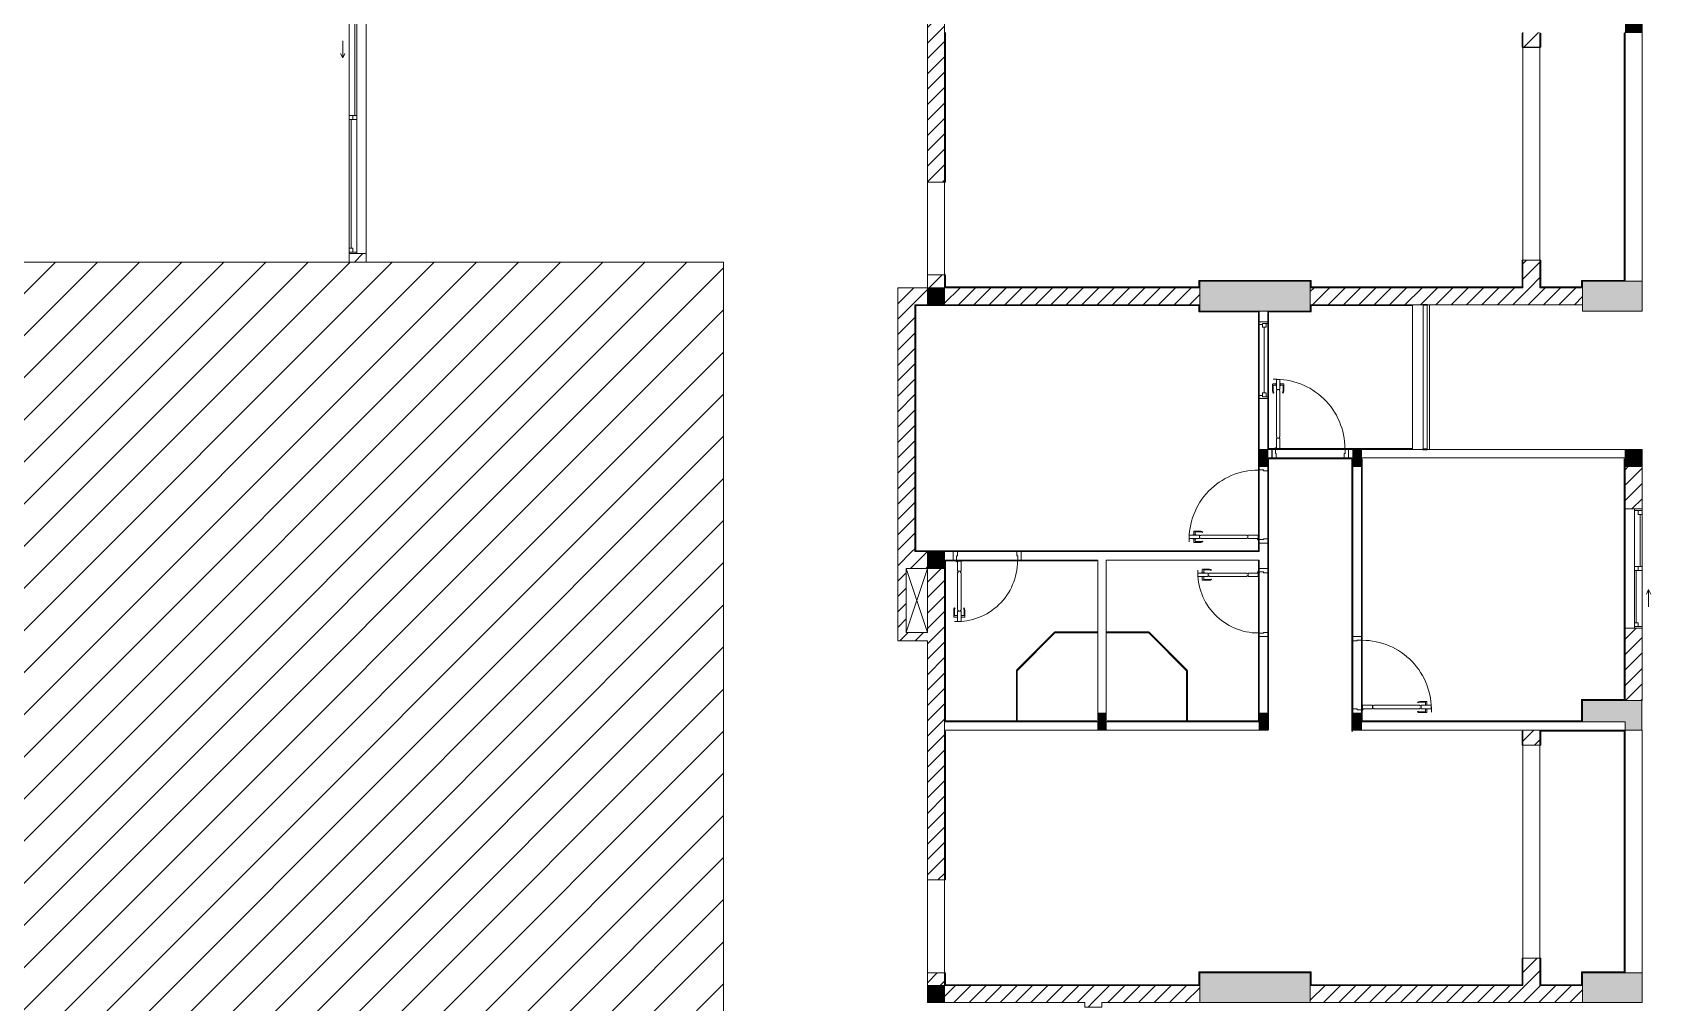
# Model space of a CAD drawing. Header units: millimetres. Extents: x 41758 to 237109, y 3795 to 78637.
# Drawn here: x 218083 to 237109, y 37037 to 48437 of the extents above; entities that cross this region are included whole.
import ezdxf

# ---------------------------------------------------------------- set-up
doc = ezdxf.new("R2010")
doc.units = ezdxf.units.MM
doc.linetypes.add('IMPORT-Dash _2_', pattern=[6, 3, -3])
for name, color, linetype, lineweight in [('0-2', 130, 'Continuous', 9), ('A-DETL-GENF-6', 20, 'Continuous', 9), ('A-DETL-GENF-7', 130, 'Continuous', 9), ('A-DETL-THIN-2', 151, 'Continuous', 9), ('A-DOOR-2', 130, 'Continuous', 9), ('A-FLOR-1', 130, 'Continuous', 9), ('A-FLOR-HRAL-5', 130, 'Continuous', 9), ('A-GLAZ-3', 130, 'Continuous', 9), ('A-GLAZ-CURT-3', 130, 'Continuous', 9), ('A-WALL-1', 130, 'Continuous', 9), ('A-WALL-PATT-3', 130, 'Continuous', 9), ('A_1404_dwg-1', 130, 'Continuous', 9), ('I-WALL', 130, 'Continuous', 9), ('I-WALL-1', 130, 'Continuous', 9), ('S-COLS-1', 130, 'Continuous', 9), ('S-COLS-2', 130, 'Continuous', 9), ('S-COLS-4', 130, 'Continuous', 9), ('S-COLS-7', 130, 'IMPORT-Dash _2_', 9), ('S-COLS-HDLN-1', 130, 'IMPORT-Dash _2_', 9)]:
    doc.layers.add(name, color=color, linetype=linetype, lineweight=lineweight)
pattern_1 = [(45, (0, 0), (-90.50967, 90.50967), [])]

# ---------------------------------------------------------------- blocks, each defined once
blk = doc.blocks.new('A_1404_dwg_NCV_TKTC_KET CAU_rvt-1-TKTC_MB HOÀN THIỆN SÀN TẦNG 3-4-4819833-KeyPlan-CH6')
at = {"layer": 'S-COLS-1'}
for points in [[(123353, 45162), (123353, 45512), (122053, 45512), (122053, 45162), (122863, 45162)], [(127253, 45162), (127253, 45512), (126553, 45512), (126553, 45162), (127053, 45162)], [(127252, 40237), (127252, 40587), (126553, 40587), (126553, 40337), (127053, 40337), (127053, 40237)], [(122053, 37037), (123353, 37037), (123353, 37387), (122053, 37387), (122053, 37237)], [(126553, 37037), (127253, 37037), (127253, 37387), (126553, 37387), (126553, 37237)]]:
    blk.add_hatch(color=256, dxfattribs=at).paths.add_polyline_path(points)
at = {"layer": 'A-FLOR-1'}
for p, q in [((124753, 45235), (126553, 45235)), ((118603, 41387), (118603, 42137))]:
    blk.add_line(p, q, dxfattribs=at)
at = {"layer": 'S-COLS-2'}
for p, q in [((122053, 45437), (122053, 45237)), ((123353, 45237), (123353, 45437))]:
    blk.add_line(p, q, dxfattribs=at)
at = {"layer": 'S-COLS-2', "flags": 128}
for points in [[(126553, 45437), (126553, 45162), (127253, 45162), (127253, 45512), (127053, 45512)], [(127053, 40237), (127252, 40237), (127252, 40587), (127053, 40587)], [(126553, 37237), (126553, 37037), (127253, 37037), (127253, 37387), (127053, 37387)], [(122053, 37237), (122053, 37037), (123353, 37037), (123353, 37237)]]:
    blk.add_lwpolyline(points, dxfattribs=at)
blk = doc.blocks.new('A_1404_dwg_DOOR_CW_01 CANH MO-PANEL KINH - DIW_01-900x2200-CỬA GỖ VÂN LAMINATE-V95-TKTC_MB HOÀN THIỆN SÀN TẦNG 3-4-4819903-KeyPlan-CH6')
at = {"layer": 'A-DETL-GENF-7'}
for p, q in [((38814, 28421), (38818, 28414)), ((38840, 28429), (38919, 28429)), ((38902, 28421), (38840, 28421)), ((38906, 28386), (38906, 28417)), ((38923, 28386), (38923, 28425)), ((38814, 28307), (38818, 28314)), ((38902, 28307), (38840, 28307)), ((38840, 28299), (38919, 28299)), ((38906, 28342), (38906, 28311)), ((38923, 28342), (38923, 28303))]:
    blk.add_line(p, q, dxfattribs=at)
at = {"layer": 'A-DETL-GENF-7', "flags": 128}
for points in [[(38285, 28344), (38285, 28384), (38165, 28384), (38165, 28344)], [(38299, 28350), (38299, 28344), (38841, 28344), (38841, 28350), (38855, 28350), (38855, 28378), (38841, 28378), (38841, 28384), (38299, 28384), (38299, 28378), (38285, 28378), (38285, 28350)], [(38975, 28384), (38975, 28344), (38855, 28344), (38855, 28384)], [(38895, 28386), (38895, 28384), (38934, 28384), (38934, 28386)], [(38895, 28342), (38895, 28344), (38934, 28344), (38934, 28342)]]:
    blk.add_lwpolyline(points, close=True, dxfattribs=at)
at = {"layer": 'A-DETL-GENF-7'}
blk.add_circle((38163, 28394), 10, dxfattribs=at)
for centre, radius, start, end in [((38163, 28394), 814, 270, 2), ((38840, 28384), 45, 90, 125), ((38840, 28384), 37, 90, 125), ((38902, 28417), 4, 0, 90), ((38919, 28425), 4, 0, 90), ((38840, 28344), 45, 235, 270), ((38840, 28344), 37, 235, 270), ((38902, 28311), 4, 270, 0), ((38919, 28303), 4, 270, 0)]:
    blk.add_arc(centre, radius, start, end, dxfattribs=at)
at = {"layer": 'A-DOOR-2'}
blk.add_line((38153, 28394), (38153, 28369), dxfattribs=at)
at = {"layer": 'A-DOOR-2', "flags": 128}
blk.add_lwpolyline([(38053, 28437), (38053, 28387), (38103, 28387), (38103, 28397), (38153, 28397), (38153, 28437)], close=True, dxfattribs=at)
blk.add_lwpolyline([(38153, 27537), (38153, 27577), (38103, 27577), (38103, 27587), (38053, 27587), (38053, 27537)], dxfattribs=at)
blk = doc.blocks.new('A_1404_dwg_DOOR_CW_01 CANH MO-PANEL KINH - DIG_02-800x2200-CỬA NHÔM KÍNH-V60-TKTC_MB HOÀN THIỆN SÀN TẦNG 3-4-4819851-KeyPlan-CH6')
at = {"layer": 'A-DETL-GENF-7'}
for p, q in [((104713, 29524), (104713, 29603)), ((104756, 29607), (104717, 29607)), ((104721, 29586), (104721, 29524)), ((104721, 29498), (104728, 29503)), ((104756, 29590), (104725, 29590)), ((104800, 29607), (104839, 29607)), ((104800, 29590), (104831, 29590)), ((104835, 29498), (104828, 29503)), ((104835, 29586), (104835, 29524)), ((104843, 29524), (104843, 29603))]:
    blk.add_line(p, q, dxfattribs=at)
at = {"layer": 'A-DETL-GENF-7', "flags": 128}
for points in [[(104756, 29579), (104758, 29579), (104758, 29619), (104756, 29619)], [(104798, 29659), (104758, 29659), (104758, 29539), (104798, 29539)], [(104764, 29083), (104758, 29083), (104758, 29525), (104764, 29525), (104764, 29539), (104792, 29539), (104792, 29525), (104798, 29525), (104798, 29083), (104792, 29083), (104792, 29069), (104764, 29069)], [(104800, 29579), (104798, 29579), (104798, 29619), (104800, 29619)], [(104758, 29069), (104798, 29069), (104798, 28949), (104758, 28949)]]:
    blk.add_lwpolyline(points, close=True, dxfattribs=at)
at = {"layer": 'A-DETL-GENF-7'}
blk.add_circle((104808, 28947), 10, dxfattribs=at)
for centre, radius, start, end in [((104808, 28947), 714, 88, 180), ((104717, 29603), 4, 90, 180), ((104758, 29524), 45, 180, 215), ((104725, 29586), 4, 90, 180), ((104758, 29524), 37, 180, 215), ((104798, 29524), 37, 325, 0), ((104831, 29586), 4, 0, 90), ((104798, 29524), 45, 325, 0), ((104839, 29603), 4, 0, 90)]:
    blk.add_arc(centre, radius, start, end, dxfattribs=at)
at = {"layer": 'A-DOOR-2'}
blk.add_line((104808, 28937), (104783, 28937), dxfattribs=at)
at = {"layer": 'A-DOOR-2', "flags": 128}
for points in [[(104051, 28837), (104051, 28937), (104091, 28937), (104091, 28887), (104101, 28887), (104101, 28837)], [(104801, 28837), (104801, 28887), (104811, 28887), (104811, 28937), (104851, 28937), (104851, 28837)]]:
    blk.add_lwpolyline(points, close=True, dxfattribs=at)
blk = doc.blocks.new('A_1404_dwg_DOOR_CW_01 CANH MO-PANEL KINH - DIW_01-900x2200-CỬA GỖ VÂN LAMINATE-553375-TKTC_MB HOÀN THIỆN SÀN TẦNG 3-4-4819841-KeyPlan-CH6')
at = {"layer": 'A-DETL-GENF-7'}
for p, q in [((112514, 58865), (112518, 58858)), ((112540, 58873), (112619, 58873)), ((112602, 58865), (112540, 58865)), ((112606, 58830), (112606, 58861)), ((112623, 58830), (112623, 58869)), ((112514, 58751), (112518, 58758)), ((112602, 58751), (112540, 58751)), ((112540, 58743), (112619, 58743)), ((112606, 58786), (112606, 58755)), ((112623, 58786), (112623, 58747))]:
    blk.add_line(p, q, dxfattribs=at)
at = {"layer": 'A-DETL-GENF-7', "flags": 128}
for points in [[(111985, 58828), (111985, 58788), (111865, 58788), (111865, 58828)], [(111999, 58822), (111999, 58828), (112541, 58828), (112541, 58822), (112555, 58822), (112555, 58794), (112541, 58794), (112541, 58788), (111999, 58788), (111999, 58794), (111985, 58794), (111985, 58822)], [(112675, 58788), (112675, 58828), (112555, 58828), (112555, 58788)], [(112595, 58830), (112595, 58828), (112634, 58828), (112634, 58830)], [(112595, 58786), (112595, 58788), (112634, 58788), (112634, 58786)]]:
    blk.add_lwpolyline(points, close=True, dxfattribs=at)
at = {"layer": 'A-DETL-GENF-7'}
blk.add_circle((111863, 58778), 10, dxfattribs=at)
for centre, radius, start, end in [((111863, 58778), 814, 358, 90), ((112540, 58828), 45, 90, 125), ((112540, 58828), 37, 90, 125), ((112602, 58861), 4, 0, 90), ((112619, 58869), 4, 0, 90), ((112540, 58788), 45, 235, 270), ((112540, 58788), 37, 235, 270), ((112602, 58755), 4, 270, 0), ((112619, 58747), 4, 270, 0)]:
    blk.add_arc(centre, radius, start, end, dxfattribs=at)
at = {"layer": 'A-DOOR-2'}
blk.add_line((111853, 58778), (111853, 58803), dxfattribs=at)
at = {"layer": 'A-DOOR-2', "flags": 128}
for points in [[(111753, 59635), (111853, 59635), (111853, 59595), (111803, 59595), (111803, 59585), (111753, 59585)], [(111753, 58785), (111803, 58785), (111803, 58775), (111853, 58775), (111853, 58735), (111753, 58735)]]:
    blk.add_lwpolyline(points, close=True, dxfattribs=at)
blk = doc.blocks.new('A_1404_dwg_M_Fixed - 900 x 1400-901191-TKTC_MB HOÀN THIỆN SÀN TẦNG 3-4-4819853-KeyPlan-CH6')
at = {"layer": 'A-GLAZ-3'}
blk.add_line((107014, 28878), (107788, 28878), dxfattribs=at)
at = {"layer": 'A-GLAZ-3', "flags": 128}
for points in [[(106983, 28900), (106983, 28937), (106951, 28937)], [(107819, 28900), (107819, 28937), (107851, 28937)], [(106951, 28837), (106970, 28837), (106970, 28900), (107014, 28900), (107014, 28856), (106970, 28856)], [(107832, 28856), (107788, 28856), (107788, 28900), (107832, 28900), (107832, 28837), (107849, 28837)]]:
    blk.add_lwpolyline(points, dxfattribs=at)
blk = doc.blocks.new('A_1404_dwg_Railing - 50 x 10mm-901205-TKTC_MB HOÀN THIỆN SÀN TẦNG 3-4-4819863-KeyPlan-CH6')
at = {"layer": 'A-FLOR-HRAL-5', "flags": 128}
blk.add_lwpolyline([(107983, 24612), (107983, 24562), (107973, 24562), (107973, 24612)], close=True, dxfattribs=at)
blk = doc.blocks.new('A_1404_dwg_Railing - Railing-884532-TKTC_MB HOÀN THIỆN SÀN TẦNG 3-4-4819908-KeyPlan-CH6')
at = {"layer": 'A-FLOR-HRAL-5'}
for p, q in [((124678, 45230), (124678, 43541)), ((124728, 43541), (124728, 45230))]:
    blk.add_line(p, q, dxfattribs=at)
at = {"rotation": 90.00000000000074}
for p in [(149289, -62742), (149289, -64441)]:
    blk.add_blockref('A_1404_dwg_Railing - 50 x 10mm-901205-TKTC_MB HOÀN THIỆN SÀN TẦNG 3-4-4819863-KeyPlan-CH6', p, dxfattribs=at)
blk = doc.blocks.new('A_1404_dwg_System Panel - Glazed-901218-TKTC_MB HOÀN THIỆN SÀN TẦNG 3-4-4819900-KeyPlan-CH6')
at = {"layer": 'A-GLAZ-CURT-3'}
blk.add_hatch(color=256, dxfattribs=at).paths.add_polyline_path([(41008, 64949), (41003, 65540), (40998, 65536), (40998, 64949)])
blk.add_line((41008, 64949), (41008, 65540), dxfattribs=at)
at = {"layer": 'A-GLAZ-CURT-3', "flags": 128}
blk.add_lwpolyline([(40998, 65538), (40998, 64949), (41008, 64949)], dxfattribs=at)
blk = doc.blocks.new('A_1404_dwg_System Panel - Glazed-901219-TKTC_MB HOÀN THIỆN SÀN TẦNG 3-4-V100-KeyPlan-CH6')
at = {"layer": 'A-GLAZ-CURT-3'}
blk.add_hatch(color=256, dxfattribs=at).paths.add_polyline_path([(39447, 29483), (39450, 29494), (39003, 29934), (38999, 29931), (39409, 29521)])
blk.add_line((38999, 29931), (39447, 29483), dxfattribs=at)
at = {"layer": 'A-GLAZ-CURT-3', "flags": 128}
blk.add_lwpolyline([(39452, 29492), (39006, 29938), (38999, 29931)], dxfattribs=at)
blk = doc.blocks.new('A_1404_dwg_System Panel - Glazed-901217-TKTC_MB HOÀN THIỆN SÀN TẦNG 3-4-V101-KeyPlan-CH6')
at = {"layer": 'A-GLAZ-CURT-3'}
blk.add_hatch(color=256, dxfattribs=at).paths.add_polyline_path([(39454, 29482), (39953, 29482), (39953, 29492), (39450, 29487), (39450, 29482)])
at = {"layer": 'A-GLAZ-CURT-3', "flags": 128}
blk.add_lwpolyline([(39450, 29482), (39953, 29482), (39953, 29492), (39450, 29492)], close=True, dxfattribs=at)
blk = doc.blocks.new('A_1404_dwg_G1_SOF - BO TRU - 100x200-746114-TKTC_MB HOÀN THIỆN SÀN TẦNG 3-4-4819846-KeyPlan-CH6')
at = {"layer": 'S-COLS-1'}
blk.add_hatch(color=256, dxfattribs=at).paths.add_polyline_path([(103253, 27737), (103251, 27837), (103053, 27837), (103053, 27737), (103251, 27737)])
at = {"layer": 'S-COLS-1', "flags": 128}
blk.add_lwpolyline([(103253, 27737), (103053, 27737), (103053, 27837), (103253, 27837)], close=True, dxfattribs=at)
at = {"layer": 'S-COLS-HDLN-1'}
for p, q in [((103253, 27837), (103053, 27737)), ((103253, 27737), (103053, 27837))]:
    blk.add_line(p, q, dxfattribs=at)
blk = doc.blocks.new('A_1404_dwg_DOOR_CW_01 CANH MO-PANEL KINH - DIG_01-900x2200-CỬA NHÔM KÍNH-901226-TKTC_MB HOÀN THIỆN SÀN TẦNG 3-4-4819905-KeyPlan-CH6')
at = {"layer": 'A-DETL-GENF-7'}
for p, q in [((37865, 26650), (37865, 26570)), ((37873, 26676), (37879, 26671)), ((37873, 26587), (37873, 26650)), ((37986, 26676), (37980, 26671)), ((37987, 26587), (37987, 26650)), ((37995, 26650), (37995, 26570)), ((37908, 26566), (37869, 26566)), ((37908, 26583), (37877, 26583)), ((37952, 26583), (37983, 26583)), ((37952, 26566), (37991, 26566))]:
    blk.add_line(p, q, dxfattribs=at)
at = {"layer": 'A-DETL-GENF-7', "flags": 128}
for points in [[(37910, 27205), (37950, 27205), (37950, 27325), (37910, 27325)], [(37916, 27191), (37910, 27191), (37910, 26649), (37916, 26649), (37916, 26635), (37944, 26635), (37944, 26649), (37950, 26649), (37950, 27191), (37944, 27191), (37944, 27205), (37916, 27205)], [(37908, 26595), (37910, 26595), (37910, 26555), (37908, 26555)], [(37950, 26515), (37910, 26515), (37910, 26635), (37950, 26635)], [(37952, 26595), (37950, 26595), (37950, 26555), (37952, 26555)]]:
    blk.add_lwpolyline(points, close=True, dxfattribs=at)
at = {"layer": 'A-DETL-GENF-7'}
blk.add_circle((37960, 27327), 10, dxfattribs=at)
for centre, radius, start, end in [((37960, 27327), 814, 180, 272), ((37910, 26650), 45, 145, 180), ((37910, 26650), 37, 145, 180), ((37950, 26650), 37, 0, 35), ((37950, 26650), 45, 0, 35), ((37869, 26570), 4, 180, 270), ((37877, 26587), 4, 180, 270), ((37983, 26587), 4, 270, 0), ((37991, 26570), 4, 270, 0)]:
    blk.add_arc(centre, radius, start, end, dxfattribs=at)
at = {"layer": 'A-DOOR-2'}
blk.add_line((37960, 27337), (37935, 27337), dxfattribs=at)
at = {"layer": 'A-DOOR-2', "flags": 128}
for points in [[(37153, 27437), (37103, 27437), (37103, 27337), (37143, 27337), (37143, 27387), (37153, 27387)], [(38003, 27437), (37953, 27437), (37953, 27387), (37963, 27387), (37963, 27337), (38003, 27337)]]:
    blk.add_lwpolyline(points, close=True, dxfattribs=at)
blk = doc.blocks.new('A_1404_dwg_System Panel - Glazed-901212-TKTC_MB HOÀN THIỆN SÀN TẦNG 3-4-V102-KeyPlan-CH6')
at = {"layer": 'A-GLAZ-CURT-3'}
blk.add_hatch(color=256, dxfattribs=at).paths.add_polyline_path([(40551, 29482), (40555, 29487), (40551, 29492), (40053, 29492), (40053, 29482)])
at = {"layer": 'A-GLAZ-CURT-3', "flags": 128}
blk.add_lwpolyline([(40553, 29492), (40053, 29492), (40053, 29482), (40555, 29482)], dxfattribs=at)
blk = doc.blocks.new('A_1404_dwg_System Panel - Glazed-901210-TKTC_MB HOÀN THIỆN SÀN TẦNG 3-4-4819895-KeyPlan-CH6')
at = {"layer": 'A-GLAZ-CURT-3'}
blk.add_hatch(color=256, dxfattribs=at).paths.add_polyline_path([(38999, 64949), (39008, 64949), (39003, 65540), (38998, 65540), (38998, 64949)])
blk.add_line((39008, 64949), (39008, 65538), dxfattribs=at)
at = {"layer": 'A-GLAZ-CURT-3', "flags": 128}
blk.add_lwpolyline([(38998, 65540), (38998, 64949), (39008, 64949)], dxfattribs=at)
blk = doc.blocks.new('A_1404_dwg_System Panel - Glazed-901211-TKTC_MB HOÀN THIỆN SÀN TẦNG 3-4-V103-KeyPlan-CH6')
at = {"layer": 'A-GLAZ-CURT-3'}
blk.add_hatch(color=256, dxfattribs=at).paths.add_polyline_path([(40558, 29483), (41003, 29934), (40998, 29936), (40555, 29487)])
at = {"layer": 'A-GLAZ-CURT-3', "flags": 128}
blk.add_lwpolyline([(40999, 29938), (40551, 29490), (40558, 29483), (41006, 29931)], close=True, dxfattribs=at)
blk = doc.blocks.new('A_1404_dwg_NCV_TKTC_TANG 3 - 4_rvt-1-TKTC_MB HOÀN THIỆN SÀN TẦNG 3-4-4819943-KeyPlan-CH6')
at = {"layer": 'A-WALL-PATT-3'}
h = blk.add_hatch(color=256, dxfattribs=at)
h.paths.add_polyline_path([(119063, 45437), (119063, 45587), (119053, 45587), (119053, 45437), (119063, 45437)])
h.paths.add_polyline_path([(119063, 46677), (119063, 48437), (119053, 48437), (119053, 46677)])
h = blk.add_hatch(color=256, dxfattribs=at)
h.paths.add_polyline_path([(125853, 45447), (125853, 45762), (125843, 45760), (125843, 45447)])
h.paths.add_polyline_path([(125853, 48262), (125853, 48427), (125843, 48427), (125843, 48262)])
h = blk.add_hatch(color=256, dxfattribs=at)
h.paths.add_polyline_path([(126063, 45437), (126063, 45762), (126053, 45760), (126053, 45437)])
h.paths.add_polyline_path([(126053, 48262), (126063, 48262), (126063, 48427), (126053, 48427)])
for points in [[(122863, 45512), (123353, 45512), (123353, 45522), (122043, 45522), (122043, 45512), (122853, 45512)], [(122053, 45437), (122053, 45512), (122043, 45512), (122043, 45437)], [(123353, 45447), (123363, 45447), (123363, 45522), (123353, 45522), (123353, 45512)], [(127053, 45512), (127053, 45522), (126543, 45522), (126543, 45512), (127043, 45512)], [(126553, 45447), (126553, 45512), (126543, 45512), (126543, 45447)], [(122043, 45437), (122043, 45447), (119063, 45447), (119063, 45437), (121492, 45437)], [(123363, 45437), (125853, 45437), (125853, 45447), (123353, 45447), (123353, 45437)], [(126543, 45437), (126553, 45437), (126553, 45447), (126063, 45447), (126063, 45437)], [(118713, 42347), (118713, 45237), (118703, 45237), (118703, 42347)], [(118852, 45227), (122053, 45227), (122053, 45237), (118713, 45237), (118713, 45227)], [(122053, 45152), (122053, 45227), (122043, 45227), (122043, 45152)], [(122053, 45152), (122753, 45152), (122753, 45162), (122053, 45162)], [(122753, 42347), (122753, 45152), (122743, 45152), (122743, 42347)], [(122853, 43547), (122863, 43547), (122863, 45162), (122853, 45162), (122853, 45152)], [(123363, 45152), (123363, 45162), (122863, 45162), (122863, 45152), (123353, 45152)], [(123353, 45227), (124553, 45227), (124553, 45237), (123353, 45237)], [(123363, 45162), (123363, 45227), (123353, 45227), (123353, 45162)], [(122853, 43537), (124553, 43537), (124553, 43547), (122853, 43547)], [(122853, 40237), (122863, 40237), (122863, 43437), (122853, 43437), (122853, 40437)], [(123353, 43427), (123843, 43427), (123843, 43437), (122863, 43437), (122863, 43427)], [(123843, 40227), (123853, 40227), (123853, 43437), (123843, 43437), (123843, 40237)], [(123953, 40347), (123963, 40347), (123963, 43427), (123953, 43427), (123953, 40437)], [(122743, 42337), (122753, 42337), (122753, 42347), (118703, 42347), (118703, 42337), (121492, 42337)], [(127043, 40587), (127043, 40597), (126543, 40592), (126543, 40587), (126553, 40587)], [(126553, 40347), (126553, 40587), (126543, 40587), (126543, 40347)], [(126553, 40337), (126553, 40347), (123953, 40347), (123953, 40337), (126543, 40337)], [(127053, 40227), (127053, 40237), (126053, 40237), (126053, 40227), (126965, 40227)], [(123353, 37387), (123353, 37397), (122043, 37397), (122043, 37387), (122053, 37387)], [(122043, 37237), (122053, 37237), (122053, 37387), (122043, 37387), (122043, 37247)], [(123353, 37247), (123363, 37247), (123363, 37397), (123353, 37397), (123353, 37336)], [(126553, 37387), (127053, 37387), (127053, 37397), (126543, 37397), (126543, 37387)], [(126553, 37247), (126553, 37387), (126543, 37387), (126543, 37247)], [(122043, 37237), (122043, 37247), (119063, 37247), (119063, 37237), (121492, 37237)], [(125853, 37237), (125853, 37247), (123353, 37247), (123353, 37237), (125843, 37237)], [(126543, 37237), (126553, 37237), (126553, 37247), (126063, 37247), (126063, 37237)]]:
    blk.add_hatch(color=256, dxfattribs=at).paths.add_polyline_path(points)
h = blk.add_hatch(color=256, dxfattribs=at)
h.paths.add_polyline_path([(127043, 40587), (127053, 40587), (127053, 41436), (127043, 41436), (127043, 40597)])
h.paths.add_polyline_path([(127043, 42836), (127053, 42837), (127053, 43427), (127043, 43427), (127043, 42837)])
h = blk.add_hatch(color=256, dxfattribs=at)
h.paths.add_polyline_path([(119053, 37237), (119063, 37237), (119063, 37388), (119053, 37385), (119053, 37247)])
h.paths.add_polyline_path([(119053, 38478), (119063, 38478), (119063, 40237), (119053, 40237), (119053, 39237)])
h = blk.add_hatch(color=256, dxfattribs=at)
h.paths.add_polyline_path([(125853, 37247), (125853, 37561), (125843, 37560), (125843, 37247)])
h.paths.add_polyline_path([(125843, 40061), (125853, 40061), (125853, 40227), (125843, 40227)])
h = blk.add_hatch(color=256, dxfattribs=at)
h.paths.add_polyline_path([(126053, 37237), (126063, 37237), (126063, 37561), (126053, 37560), (126053, 37247)])
h.paths.add_polyline_path([(126053, 40061), (126063, 40061), (126063, 40227), (126053, 40227)])
at = {"layer": 'A-FLOR-1'}
for p, q in [((125853, 48427), (125853, 48437)), ((126053, 48437), (126053, 48427)), ((127053, 48427), (127053, 48437)), ((126053, 45762), (126053, 48260)), ((119053, 45587), (119053, 46677)), ((125853, 45760), (126053, 45760)), ((127053, 43427), (127053, 43437)), ((119903, 40347), (119903, 40349)), ((121903, 40349), (121903, 40347)), ((125853, 40227), (125853, 40237)), ((119053, 38478), (119053, 37388))]:
    blk.add_line(p, q, dxfattribs=at)
at = {"layer": 'A-FLOR-1', "flags": 128}
for points in [[(126053, 48262), (126053, 48260), (125853, 48260), (125853, 45762), (125853, 48262)], [(125853, 37561), (126053, 37561), (126053, 40061), (125853, 40061), (125853, 37561), (125853, 40061)]]:
    blk.add_lwpolyline(points, dxfattribs=at)
for points in [[(119053, 45587), (119053, 46677), (118853, 46677), (118853, 45587)], [(118853, 38478), (118853, 37388), (119053, 37388), (119053, 38478)]]:
    blk.add_lwpolyline(points, close=True, dxfattribs=at)
at = {"layer": 'A-WALL-1'}
for p, q in [((124553, 45237), (124678, 45237)), ((124553, 43547), (124553, 45227)), ((124678, 43537), (123953, 43537)), ((123953, 43437), (127053, 43437)), ((127053, 43537), (124728, 43537)), ((127053, 43437), (127053, 43537)), ((119053, 42337), (119053, 42237)), ((120853, 41392), (120853, 41382)), ((120853, 41382), (120853, 40437)), ((120953, 41382), (120953, 41392)), ((120953, 40437), (120953, 41382)), ((122753, 40337), (120953, 40337)), ((123953, 40437), (123853, 40437)), ((120953, 40237), (122753, 40237))]:
    blk.add_line(p, q, dxfattribs=at)
at = {"layer": 'A-WALL-1', "flags": 128}
for points in [[(122853, 45037), (122853, 45162), (122753, 45162), (122753, 45037)], [(123853, 43336), (123853, 41337), (123953, 41337), (123953, 43336)]]:
    blk.add_lwpolyline(points, close=True, dxfattribs=at)
for points in [[(124728, 45237), (124753, 45237), (124753, 43537)], [(122853, 43437), (122903, 43437), (122903, 43537), (122853, 43537), (122853, 44137), (122753, 44137), (122753, 43537)], [(123853, 43537), (123803, 43537), (123803, 43437), (123853, 43437)], [(120953, 41392), (120953, 42237), (122753, 42237), (122753, 42137), (122853, 42137), (122853, 42437), (122753, 42437), (122753, 42337), (120853, 42337), (119953, 42337), (119953, 42237), (120853, 42237), (120853, 41392)], [(119053, 42237), (119153, 42237), (119153, 42337), (119053, 42337)], [(122853, 40437), (122853, 41337), (122753, 41337), (122753, 40437)], [(120853, 40337), (119053, 40337), (119053, 40237), (120853, 40237)], [(123953, 40237), (127053, 40237), (127053, 40337), (123953, 40337)]]:
    blk.add_lwpolyline(points, dxfattribs=at)
at = {"layer": 'I-WALL'}
for p, q in [((127043, 41436), (127043, 42836)), ((127053, 42836), (127053, 41436)), ((127043, 37397), (127043, 40227)), ((127053, 40227), (127053, 37397))]:
    blk.add_line(p, q, dxfattribs=at)
at = {"layer": 'I-WALL', "flags": 128}
blk.add_lwpolyline([(127043, 45522), (127043, 48427), (127053, 48427), (127053, 45522)], dxfattribs=at)
at = {"layer": 'I-WALL-1'}
for p, q in [((119052, 45237), (118852, 45237)), ((127053, 43337), (127053, 43427)), ((122853, 43337), (122853, 40437)), ((123853, 40437), (123853, 43337)), ((123953, 43337), (123953, 40437)), ((118853, 42337), (119053, 42337)), ((122753, 40437), (122753, 42227))]:
    blk.add_line(p, q, dxfattribs=at)
at = {"layer": 'I-WALL-1', "flags": 128}
for points in [[(119063, 48437), (119053, 48437), (119053, 46677), (119063, 46677), (119063, 48427)], [(125843, 48427), (125843, 48262), (125853, 48262), (125853, 48427)], [(126053, 48427), (126053, 48262), (126063, 48262), (126063, 48427)], [(118852, 45237), (118713, 45237), (118703, 45237), (118703, 42347), (118703, 42337), (118853, 42337)], [(122753, 43537), (122753, 45152), (122753, 45162), (122053, 45162), (122053, 45227), (122053, 45237), (119052, 45237)], [(123953, 43537), (124553, 43537), (124553, 43547), (122863, 43547), (122863, 45152), (123363, 45152), (123363, 45162), (123363, 45227), (124553, 45227), (124553, 45237), (123353, 45237), (123353, 45227), (123353, 45162), (122863, 45162), (122853, 45162), (122853, 43547), (122853, 43537), (123853, 43537)], [(123853, 43437), (123843, 43437), (122863, 43437), (122853, 43437)], [(122863, 40237), (122863, 43427), (123843, 43427), (123843, 40227), (123853, 40227)], [(123953, 40337), (126553, 40337), (126553, 40347), (126553, 40587), (127043, 40587), (127053, 40587), (127053, 41436), (127043, 41436), (127043, 40597), (126543, 40597), (126543, 40587), (126543, 40347), (123963, 40347), (123963, 43427)], [(127043, 43427), (127043, 42836), (127053, 42836), (127053, 43337)], [(119053, 42337), (122753, 42337), (122753, 42347), (122753, 43337)], [(119053, 42237), (119053, 42227), (119053, 42137)], [(120853, 42227), (120853, 42237), (119053, 42237)], [(119053, 42137), (119053, 40347), (119053, 40337), (120843, 40337)], [(120843, 40347), (119063, 40347), (119063, 42227), (120843, 42227)], [(122743, 42227), (122743, 40347), (120963, 40347)], [(120953, 40337), (122743, 40337), (122753, 40337)], [(119063, 40237), (119053, 40237), (119053, 38478), (119063, 38478), (119063, 40227)], [(125843, 40227), (125843, 40061), (125853, 40061), (125853, 40227)]]:
    blk.add_lwpolyline(points, dxfattribs=at)
for points in [[(122043, 45437), (122053, 45437), (122053, 45512), (123353, 45512), (123353, 45447), (123353, 45437), (125853, 45437), (125853, 45447), (125853, 45762), (125843, 45762), (125843, 45447), (123363, 45447), (123363, 45522), (123353, 45522), (122043, 45522), (122043, 45512), (122043, 45447), (119063, 45447), (119063, 45587), (119053, 45587), (119053, 45437), (119063, 45437)], [(126553, 45512), (127053, 45512), (127053, 45522), (126543, 45522), (126543, 45512), (126543, 45447), (126063, 45447), (126063, 45762), (126053, 45762), (126053, 45437), (126063, 45437), (126553, 45437), (126553, 45447)], [(122743, 42347), (118713, 42347), (118713, 45227), (122043, 45227), (122043, 45152), (122053, 45152), (122743, 45152)], [(126063, 40227), (127053, 40227), (127053, 40237), (126053, 40237), (126053, 40227), (126053, 40061), (126063, 40061)], [(122043, 37237), (122053, 37237), (122053, 37387), (123353, 37387), (123353, 37247), (123353, 37237), (125853, 37237), (125853, 37247), (125853, 37561), (125843, 37561), (125843, 37247), (123363, 37247), (123363, 37397), (123353, 37397), (122043, 37397), (122043, 37387), (122043, 37247), (119063, 37247), (119063, 37388), (119053, 37388), (119053, 37237), (119063, 37237)], [(126553, 37387), (127053, 37387), (127053, 37397), (126543, 37397), (126543, 37387), (126543, 37247), (126063, 37247), (126063, 37561), (126053, 37561), (126053, 37237), (126063, 37237), (126553, 37237), (126553, 37247)]]:
    blk.add_lwpolyline(points, close=True, dxfattribs=at)
for name, p in [('A_1404_dwg_Railing - Railing-884532-TKTC_MB HOÀN THIỆN SÀN TẦNG 3-4-4819908-KeyPlan-CH6', (0, 0)), ('A_1404_dwg_DOOR_CW_01 CANH MO-PANEL KINH - DIW_01-900x2200-CỬA GỖ VÂN LAMINATE-553375-TKTC_MB HOÀN THIỆN SÀN TẦNG 3-4-4819841-KeyPlan-CH6', (12100, -18298)), ('A_1404_dwg_System Panel - Glazed-901210-TKTC_MB HOÀN THIỆN SÀN TẦNG 3-4-4819895-KeyPlan-CH6', (80900, -24600)), ('A_1404_dwg_System Panel - Glazed-901218-TKTC_MB HOÀN THIỆN SÀN TẦNG 3-4-4819900-KeyPlan-CH6', (80900, -24600))]:
    blk.add_blockref(name, p)
for name, p, rotation in [('A_1404_dwg_M_Fixed - 900 x 1400-901191-TKTC_MB HOÀN THIỆN SÀN TẦNG 3-4-4819853-KeyPlan-CH6', (151690, -62814), 90), ('A_1404_dwg_DOOR_CW_01 CANH MO-PANEL KINH - DIG_01-900x2200-CỬA NHÔM KÍNH-901226-TKTC_MB HOÀN THIỆN SÀN TẦNG 3-4-4819905-KeyPlan-CH6', (160905, 70874), 180), ('A_1404_dwg_G1_SOF - BO TRU - 100x200-746114-TKTC_MB HOÀN THIỆN SÀN TẦNG 3-4-4819846-KeyPlan-CH6', (150590, -59716), 90), ('A_1404_dwg_G1_SOF - BO TRU - 100x200-746114-TKTC_MB HOÀN THIỆN SÀN TẦNG 3-4-4819846-KeyPlan-CH6', (151690, -59716), 90), ('A_1404_dwg_DOOR_CW_01 CANH MO-PANEL KINH - DIW_01-900x2200-CỬA GỖ VÂN LAMINATE-V95-TKTC_MB HOÀN THIỆN SÀN TẦNG 3-4-4819903-KeyPlan-CH6', (160905, 70874), 180), ('A_1404_dwg_DOOR_CW_01 CANH MO-PANEL KINH - DIG_02-800x2200-CỬA NHÔM KÍNH-V60-TKTC_MB HOÀN THIỆN SÀN TẦNG 3-4-4819851-KeyPlan-CH6', (224004, 71174), 180), ('A_1404_dwg_DOOR_CW_01 CANH MO-PANEL KINH - DIG_02-800x2200-CỬA NHÔM KÍNH-V60-TKTC_MB HOÀN THIỆN SÀN TẦNG 3-4-4819851-KeyPlan-CH6', (151690, -62714), 90), ('A_1404_dwg_System Panel - Glazed-901211-TKTC_MB HOÀN THIỆN SÀN TẦNG 3-4-V103-KeyPlan-CH6', (160905, 70874), 180), ('A_1404_dwg_System Panel - Glazed-901212-TKTC_MB HOÀN THIỆN SÀN TẦNG 3-4-V102-KeyPlan-CH6', (160905, 70874), 180), ('A_1404_dwg_System Panel - Glazed-901217-TKTC_MB HOÀN THIỆN SÀN TẦNG 3-4-V101-KeyPlan-CH6', (160905, 70874), 180), ('A_1404_dwg_System Panel - Glazed-901219-TKTC_MB HOÀN THIỆN SÀN TẦNG 3-4-V100-KeyPlan-CH6', (160905, 70874), 180), ('A_1404_dwg_G1_SOF - BO TRU - 100x200-746114-TKTC_MB HOÀN THIỆN SÀN TẦNG 3-4-4819846-KeyPlan-CH6', (148690, -62816), 90), ('A_1404_dwg_G1_SOF - BO TRU - 100x200-746114-TKTC_MB HOÀN THIỆN SÀN TẦNG 3-4-4819846-KeyPlan-CH6', (150590, -62816), 90), ('A_1404_dwg_G1_SOF - BO TRU - 100x200-746114-TKTC_MB HOÀN THIỆN SÀN TẦNG 3-4-4819846-KeyPlan-CH6', (151690, -62816), 90)]:
    blk.add_blockref(name, p, dxfattribs=dict(rotation=rotation))
blk = doc.blocks.new('A_1404_dwg_1_FAMILY RVT - W01-WxH 1400x1400xmm-389822-TKTC_MB HOÀN THIỆN SÀN TẦNG 3-4-4819949-KeyPlan-CH6')
at = {"layer": 'A-GLAZ-3'}
for p, q in [((49052, 78237), (49052, 78037)), ((49072, 78237), (49072, 78148)), ((49116, 78215), (49730, 78215)), ((49730, 78237), (49775, 78237)), ((50001, 78313), (50204, 78313)), ((50433, 78237), (50433, 78148)), ((49775, 78192), (49730, 78192)), ((49775, 78170), (50389, 78170))]:
    blk.add_line(p, q, dxfattribs=at)
at = {"layer": 'A-GLAZ-3', "flags": 128}
for points in [[(50452, 78037), (50452, 78237), (49052, 78237), (49116, 78237)], [(49730, 78148), (49730, 78237), (49116, 78237), (49116, 78192), (49072, 78192)], [(49775, 78148), (49775, 78237), (50433, 78237), (50452, 78237)], [(50052, 78339), (50001, 78313), (50052, 78288)], [(49052, 78148), (49072, 78148), (49730, 78148), (49775, 78148), (50389, 78148), (50452, 78148)], [(50433, 78192), (50389, 78192), (50389, 78148)]]:
    blk.add_lwpolyline(points, dxfattribs=at)
blk = doc.blocks.new('A_1404_dwg_1_FAMILY RVT - W01-WxH 1400x3200xmm-489780-TKTC_MB HOÀN THIỆN SÀN TẦNG 3-4-4819955-KeyPlan-CH6')
at = {"layer": 'A-GLAZ-3'}
for p, q in [((112053, 49018), (112142, 49018)), ((112119, 47460), (112119, 48974)), ((111976, 48136), (111976, 48339)), ((112053, 47415), (112053, 47460)), ((112075, 45901), (112075, 47415)), ((112097, 47460), (112097, 47415)), ((112053, 45856), (112142, 45856))]:
    blk.add_line(p, q, dxfattribs=at)
at = {"layer": 'A-GLAZ-3', "flags": 128}
for points in [[(112053, 45837), (112253, 45837), (112253, 49037), (112053, 49037), (112053, 45837), (112053, 45901)], [(112142, 47460), (112053, 47460), (112053, 49018), (112053, 49037)], [(112097, 49018), (112097, 48974), (112142, 48974)], [(112142, 45837), (112142, 45856), (112142, 47415), (112142, 47460), (112142, 48974), (112142, 49037)], [(111951, 48187), (111976, 48136), (112002, 48187)], [(112142, 47415), (112053, 47415), (112053, 45901), (112097, 45901), (112097, 45856)]]:
    blk.add_lwpolyline(points, dxfattribs=at)
blk = doc.blocks.new('A_1404_dwg_G1_SOF - BO TRU - 200x200-V42-TKTC_MB HOÀN THIỆN SÀN TẦNG 3-4-4820022-KeyPlan-CH6')
at = {"layer": 'S-COLS-7'}
blk.add_hatch(color=256, dxfattribs=at).paths.add_polyline_path([(118703, 17237), (118703, 17437), (118503, 17437), (118503, 17237)])
at = {"layer": 'S-COLS-4', "flags": 128}
blk.add_lwpolyline([(118703, 17437), (118703, 17237), (118503, 17237), (118503, 17437)], close=True, dxfattribs=at)
at = {"layer": 'S-COLS-HDLN-1'}
for p, q in [((118503, 17437), (118703, 17237)), ((118703, 17437), (118503, 17237))]:
    blk.add_line(p, q, dxfattribs=at)
blk = doc.blocks.new('A_1404_dwg_G1_SOF - BO TRU - 200x200-V46-TKTC_MB HOÀN THIỆN SÀN TẦNG 3-4-4820026-KeyPlan-CH6')
at = {"layer": 'S-COLS-7'}
blk.add_hatch(color=256, dxfattribs=at).paths.add_polyline_path([(118852, 45237), (119052, 45237), (119052, 45437), (118852, 45437), (118852, 45237)])
at = {"layer": 'S-COLS-4', "flags": 128}
blk.add_lwpolyline([(118852, 45237), (118852, 45437), (119052, 45437), (119052, 45237)], dxfattribs=at)
at = {"layer": 'S-COLS-HDLN-1'}
for p, q in [((118852, 45437), (119052, 45237)), ((119052, 45437), (118852, 45237))]:
    blk.add_line(p, q, dxfattribs=at)
blk = doc.blocks.new('A_1404_dwg_G1_SOF - BO TRU - 200x200-V49-TKTC_MB HOÀN THIỆN SÀN TẦNG 3-4-4820029-KeyPlan-CH6')
at = {"layer": 'S-COLS-7'}
blk.add_hatch(color=256, dxfattribs=at).paths.add_polyline_path([(118853, 42137), (119053, 42137), (119052, 42337), (118853, 42337)])
at = {"layer": 'S-COLS-4', "flags": 128}
blk.add_lwpolyline([(119053, 42137), (118853, 42137), (118853, 42337)], dxfattribs=at)
at = {"layer": 'S-COLS-HDLN-1'}
for p, q in [((118853, 42337), (119053, 42137)), ((119053, 42337), (118853, 42137))]:
    blk.add_line(p, q, dxfattribs=at)
blk = doc.blocks.new('A_1404_dwg_G1_SOF - BO TRU - 200x200-V122-TKTC_MB HOÀN THIỆN SÀN TẦNG 3-4-4820044-KeyPlan-CH6')
at = {"layer": 'S-COLS-7'}
blk.add_hatch(color=256, dxfattribs=at).paths.add_polyline_path([(127053, 67937), (127253, 67937), (127253, 68137), (127053, 68137), (127053, 68027)])
at = {"layer": 'S-COLS-4', "flags": 128}
blk.add_lwpolyline([(127053, 68137), (127253, 68137), (127253, 67937), (127053, 67937)], dxfattribs=at)
at = {"layer": 'S-COLS-HDLN-1'}
for p, q in [((127053, 68137), (127253, 67937)), ((127253, 68137), (127053, 67937))]:
    blk.add_line(p, q, dxfattribs=at)
blk = doc.blocks.new('A_1404_dwg-4819832-KeyPlan-CH6')
at = {"layer": 'A-WALL-PATT-3'}
h = blk.add_hatch(dxfattribs=at)
h.set_pattern_fill('FP_41', color=256, style=0, pattern_type=2)
h.set_pattern_definition(pattern_1)
h.paths.add_polyline_path([(119052, 45437), (119052, 45587), (118852, 45587), (118852, 45437)])
h.paths.add_polyline_path([(118852, 46677), (119052, 46677), (119052, 49487), (118852, 49487), (118852, 46677)])
h = blk.add_hatch(dxfattribs=at)
h.set_pattern_fill('FP_41', color=256, style=0, pattern_type=2)
h.set_pattern_definition(pattern_1)
h.paths.add_polyline_path([(112253, 45737), (112253, 45837), (112053, 45837), (112053, 45737)])
h.paths.add_polyline_path([(112253, 49037), (112253, 49362), (112053, 49362), (112053, 49037)])
h = blk.add_hatch(dxfattribs=at)
h.set_pattern_fill('FP_41', color=256, style=0, pattern_type=2)
h.set_pattern_definition(pattern_1)
h.paths.add_polyline_path([(125853, 45437), (126053, 45437), (126053, 45760), (125853, 45760), (125853, 45447)])
h.paths.add_polyline_path([(125853, 48262), (126053, 48262), (126053, 48437), (125853, 48437), (125853, 48262)])
h = blk.add_hatch(dxfattribs=at)
h.set_pattern_fill('FP_41', color=256, style=0, pattern_type=2)
h.set_pattern_definition(pattern_1)
h.paths.add_polyline_path([(118503, 45437), (118503, 45237), (118852, 45237), (118852, 45437)])
h.paths.add_polyline_path([(122053, 45237), (122053, 45437), (119052, 45437), (119053, 45237), (121492, 45237)])
h = blk.add_hatch(dxfattribs=at)
h.set_pattern_fill('FP_41', color=256, style=0, pattern_type=2)
h.set_pattern_definition(pattern_1)
h.paths.add_polyline_path([(126553, 45237), (126553, 45437), (123353, 45437), (123353, 45237), (124728, 45237)])
h = blk.add_hatch(dxfattribs=at)
h.set_pattern_fill('FP_41', color=256, style=0, pattern_type=2)
h.set_pattern_definition(pattern_1)
h.paths.add_polyline_path([(118703, 42337), (118703, 45237), (118503, 45237), (118503, 42337)])
h = blk.add_hatch(dxfattribs=at)
h.set_pattern_fill('FP_41', color=256, style=0, pattern_type=2)
h.set_pattern_definition(pattern_1)
h.paths.add_polyline_path([(127252, 40587), (127253, 40587), (127253, 41437), (127053, 41436), (127053, 40587)])
h.paths.add_polyline_path([(127253, 42837), (127253, 43337), (127053, 43337), (127053, 42837)])
h = blk.add_hatch(dxfattribs=at)
h.set_pattern_fill('FP_41', color=256, style=0, pattern_type=2)
h.set_pattern_definition(pattern_1)
h.paths.add_polyline_path([(118602, 42137), (118853, 42137), (118852, 42337), (118502, 42337), (118503, 42137)])
h = blk.add_hatch(dxfattribs=at)
h.set_pattern_fill('FP_41', color=256, style=0, pattern_type=2)
h.set_pattern_definition(pattern_1)
h.paths.add_polyline_path([(118602, 41387), (118602, 42137), (118502, 42136), (118503, 41387)])
h = blk.add_hatch(dxfattribs=at)
h.set_pattern_fill('FP_41', color=256, style=0, pattern_type=2)
h.set_pattern_definition(pattern_1)
h.paths.add_polyline_path([(119052, 41287), (119052, 42137), (118852, 42136), (118853, 41287)])
h = blk.add_hatch(dxfattribs=at)
h.set_pattern_fill('FP_41', color=256, style=0, pattern_type=2)
h.set_pattern_definition(pattern_1)
h.paths.add_polyline_path([(118502, 41287), (118852, 41287), (118852, 41387), (118502, 41387), (118502, 41376)])
h = blk.add_hatch(dxfattribs=at)
h.set_pattern_fill('FP_41', color=256, style=0, pattern_type=2)
h.set_pattern_definition(pattern_1)
h.paths.add_polyline_path([(119052, 37237), (119052, 37385), (118852, 37385), (118853, 37237)])
h.paths.add_polyline_path([(118852, 38475), (118853, 38478), (119052, 38478), (119052, 41287), (118852, 41287), (118852, 38477)])
h = blk.add_hatch(dxfattribs=at)
h.set_pattern_fill('FP_41', color=256, style=0, pattern_type=2)
h.set_pattern_definition(pattern_1)
h.paths.add_polyline_path([(126053, 37237), (126053, 37560), (125853, 37560), (125853, 37237)])
h.paths.add_polyline_path([(126053, 40061), (126053, 40237), (125853, 40237), (125853, 40061)])
h = blk.add_hatch(dxfattribs=at)
h.set_pattern_fill('FP_41', color=256, style=0, pattern_type=2)
h.set_pattern_definition(pattern_1)
h.paths.add_polyline_path([(121492, 37037), (122053, 37037), (122053, 37237), (119053, 37237), (119053, 37037), (120903, 37037)])
h = blk.add_hatch(dxfattribs=at)
h.set_pattern_fill('FP_41', color=256, style=0, pattern_type=2)
h.set_pattern_definition(pattern_1)
h.paths.add_polyline_path([(123353, 37037), (126553, 37037), (126553, 37237), (123353, 37237)])
h = blk.add_hatch(dxfattribs=at)
h.set_pattern_fill('FP_41', color=256, style=0, pattern_type=2)
h.set_pattern_definition(pattern_1)
h.paths.add_polyline_path([(120703, 35387), (120903, 35387), (120903, 35695), (120703, 35695), (120703, 35537)])
h.paths.add_polyline_path([(120903, 36985), (120903, 37037), (120703, 37037), (120703, 36985)])
at = {"layer": '0-2'}
for p, q in [((118853, 41387), (118602, 42136)), ((118602, 41388), (118852, 42136))]:
    blk.add_line(p, q, dxfattribs=at)
at = {"layer": 'A-FLOR-1'}
for p, q in [((118852, 45587), (118852, 46677)), ((118502, 42337), (118502, 45437)), ((118852, 37385), (118852, 38475))]:
    blk.add_line(p, q, dxfattribs=at)
at = {"layer": 'A-WALL-1'}
for p, q in [((119052, 46677), (119052, 50337)), ((127253, 48437), (127253, 45512)), ((125853, 48262), (126053, 48262)), ((112053, 45837), (112053, 45737)), ((122053, 45237), (122053, 45437)), ((123353, 45437), (123353, 45237)), ((126553, 45237), (126553, 45437)), ((118703, 45237), (118852, 45237)), ((119052, 45237), (122053, 45237)), ((124753, 45237), (126553, 45237)), ((127253, 42837), (127253, 43337)), ((119052, 38478), (119052, 42137)), ((127253, 40587), (127253, 41437)), ((127053, 40587), (127252, 40587)), ((127253, 40237), (127253, 37387)), ((126053, 37560), (125853, 37560)), ((122053, 37037), (122053, 37237)), ((123353, 37237), (123353, 37037)), ((126553, 37037), (126553, 37237)), ((123353, 37037), (126553, 37037))]:
    blk.add_line(p, q, dxfattribs=at)
at = {"layer": 'A-WALL-1', "flags": 128}
for points in [[(118502, 50537), (118502, 49487), (118852, 49487), (118852, 46677)], [(116453, 45737), (112253, 45737), (112253, 45837)], [(119052, 45437), (119052, 45587), (118852, 45587), (118852, 45437), (118503, 45437), (118503, 42337)], [(118502, 42337), (118502, 41287), (118852, 41287), (118852, 38475)], [(119052, 37237), (119052, 37385), (118852, 37385), (118852, 37037)], [(119053, 37037), (120703, 37037), (120703, 36985), (120903, 36985), (120903, 37037), (122053, 37037)]]:
    blk.add_lwpolyline(points, dxfattribs=at)
blk.add_lwpolyline([(118852, 41387), (118602, 41387), (118602, 42137), (118852, 42137)], close=True, dxfattribs=at)
for name, p in [('A_1404_dwg_NCV_TKTC_KET CAU_rvt-1-TKTC_MB HOÀN THIỆN SÀN TẦNG 3-4-4819833-KeyPlan-CH6', (0, 0)), ('A_1404_dwg_NCV_TKTC_TANG 3 - 4_rvt-1-TKTC_MB HOÀN THIỆN SÀN TẦNG 3-4-4819943-KeyPlan-CH6', (0, 0)), ('A_1404_dwg_1_FAMILY RVT - W01-WxH 1400x3200xmm-489780-TKTC_MB HOÀN THIỆN SÀN TẦNG 3-4-4819955-KeyPlan-CH6', (0, 0)), ('A_1404_dwg_G1_SOF - BO TRU - 200x200-V122-TKTC_MB HOÀN THIỆN SÀN TẦNG 3-4-4820044-KeyPlan-CH6', (0, -19500)), ('A_1404_dwg_G1_SOF - BO TRU - 200x200-V46-TKTC_MB HOÀN THIỆN SÀN TẦNG 3-4-4820026-KeyPlan-CH6', (0, 0)), ('A_1404_dwg_G1_SOF - BO TRU - 200x200-V122-TKTC_MB HOÀN THIỆN SÀN TẦNG 3-4-4820044-KeyPlan-CH6', (0, -24600)), ('A_1404_dwg_G1_SOF - BO TRU - 200x200-V49-TKTC_MB HOÀN THIỆN SÀN TẦNG 3-4-4820029-KeyPlan-CH6', (0, 0)), ('A_1404_dwg_G1_SOF - BO TRU - 200x200-V42-TKTC_MB HOÀN THIỆN SÀN TẦNG 3-4-4820022-KeyPlan-CH6', (350, 19800))]:
    blk.add_blockref(name, p)
at = {"rotation": 270}
blk.add_blockref('A_1404_dwg_1_FAMILY RVT - W01-WxH 1400x1400xmm-389822-TKTC_MB HOÀN THIỆN SÀN TẦNG 3-4-4819949-KeyPlan-CH6', (49016, 91890), dxfattribs=at)

msp = doc.modelspace()

# ---------------------------------------------------------------- hatches: boundary and pattern name
at = {"layer": 'A-DETL-GENF-6'}
h = msp.add_hatch(dxfattribs=at)
h.set_pattern_fill('FP_42', color=256, style=0, pattern_type=2)
h.set_pattern_definition([(45, (109755.13, 0), (-247.4874, 247.4874), [])])
h.paths.add_polyline_path([(225383.7, 35537.4), (226207.7, 35537.4), (226207.7, 45737), (217807.6, 45737), (217807.7, 35537.4), (221207.7, 35537.4)])

# ---------------------------------------------------------------- linework, layer by layer
at = {"layer": 'A-DETL-THIN-2'}
for p, q in [((226207.7, 45737), (217807.6, 45737)), ((226207.7, 35537.4), (226207.7, 45737))]:
    msp.add_line(p, q, dxfattribs=at)

# ---------------------------------------------------------------- block references
at = {"layer": 'A_1404_dwg-1'}
msp.add_blockref('A_1404_dwg-4819832-KeyPlan-CH6', (109755.1, 0), dxfattribs=at)

doc.saveas('drawing.dxf')
